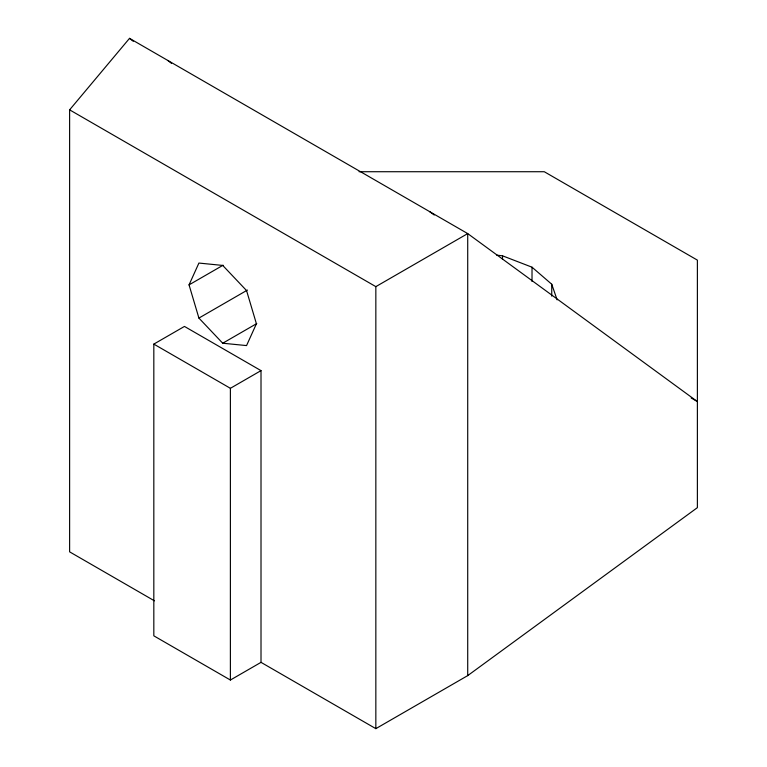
<?xml version="1.0" encoding="UTF-8"?>
<svg xmlns="http://www.w3.org/2000/svg" width="767" height="767" viewBox="0 0 767 767"><rect width="100%" height="100%" fill="white"/><g stroke="black" fill="none" stroke-linecap="round" stroke-linejoin="round"><path stroke-width="1.15" d="M189.046 284.873L198.912 263.062L222.727 265.43L246.552 290.568L256.418 323.77L246.552 345.581L222.727 343.223L198.912 318.075L189.046 284.873L223.111 265.209M154.445 600.829L69.615 551.847L69.615 109.844L129.527 38.35L467.717 233.599L697.385 401.563L691.182 397.987M261.01 662.352L261.01 370.624L184.454 326.426L153.822 344.105L153.822 635.833L230.388 680.032L261.01 662.352L375.84 728.65L467.717 675.612L697.385 507.649L697.385 260.128L544.273 171.722L359.042 171.722M198.912 318.075L247.425 290.06M222.727 343.223L256.792 323.549M69.615 109.844L375.84 286.637L467.717 233.599L467.717 675.612M153.822 344.105L230.388 388.303L261.01 370.624M496.719 255.152L502.519 255.814L532.02 267.194L551.741 284.231L557.12 299.859M429.434 211.5L434.256 215.028M167.81 60.449L171.559 63.402M129.527 38.35L133.276 41.293M551.741 284.231L551.741 296.148M532.02 267.194L532.02 281.499M502.519 255.814L502.519 259.39M375.84 286.637L375.84 728.65M230.388 388.303L230.388 680.032"/></g></svg>
